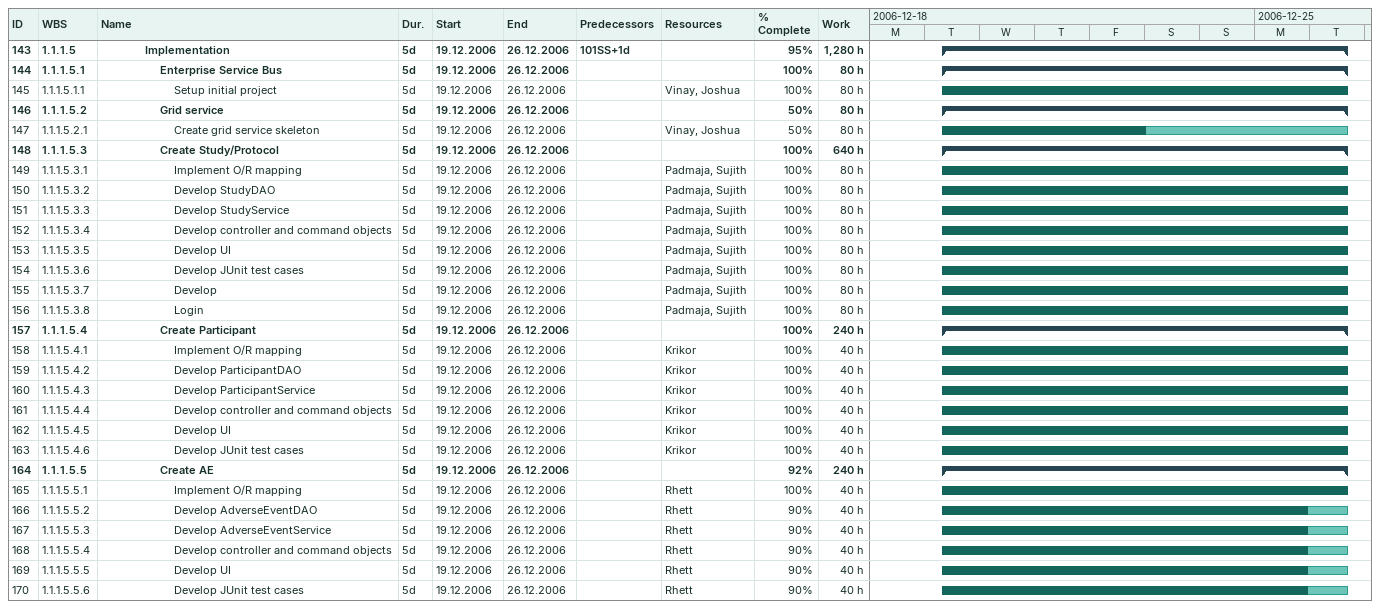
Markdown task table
| ID | WBS | Task | Duration | Start | Finish | Predecessors | Resources | % complete | Work (h) |
|---|---|---|---|---|---|---|---|---|---|
| 143 | 1.1.1.5 | **Implementation** | 5d | 2006-12-19 | 2006-12-26 | 101SS+1d |  | 95 | 1280 |
| 144 | 1.1.1.5.1 | **Enterprise Service Bus** | 5d | 2006-12-19 | 2006-12-26 |  |  | 100 | 80 |
| 145 | 1.1.1.5.1.1 | Setup initial project | 5d | 2006-12-19 | 2006-12-26 |  | Vinay, Joshua | 100 | 80 |
| 146 | 1.1.1.5.2 | **Grid service** | 5d | 2006-12-19 | 2006-12-26 |  |  | 50 | 80 |
| 147 | 1.1.1.5.2.1 | Create grid service skeleton | 5d | 2006-12-19 | 2006-12-26 |  | Vinay, Joshua | 50 | 80 |
| 148 | 1.1.1.5.3 | **Create Study/Protocol** | 5d | 2006-12-19 | 2006-12-26 |  |  | 100 | 640 |
| 149 | 1.1.1.5.3.1 | Implement O/R mapping | 5d | 2006-12-19 | 2006-12-26 |  | Padmaja, Sujith | 100 | 80 |
| 150 | 1.1.1.5.3.2 | Develop StudyDAO | 5d | 2006-12-19 | 2006-12-26 |  | Padmaja, Sujith | 100 | 80 |
| 151 | 1.1.1.5.3.3 | Develop StudyService | 5d | 2006-12-19 | 2006-12-26 |  | Padmaja, Sujith | 100 | 80 |
| 152 | 1.1.1.5.3.4 | Develop controller and command objects | 5d | 2006-12-19 | 2006-12-26 |  | Padmaja, Sujith | 100 | 80 |
| 153 | 1.1.1.5.3.5 | Develop UI | 5d | 2006-12-19 | 2006-12-26 |  | Padmaja, Sujith | 100 | 80 |
| 154 | 1.1.1.5.3.6 | Develop JUnit test cases | 5d | 2006-12-19 | 2006-12-26 |  | Padmaja, Sujith | 100 | 80 |
| 155 | 1.1.1.5.3.7 | Develop | 5d | 2006-12-19 | 2006-12-26 |  | Padmaja, Sujith | 100 | 80 |
| 156 | 1.1.1.5.3.8 | Login | 5d | 2006-12-19 | 2006-12-26 |  | Padmaja, Sujith | 100 | 80 |
| 157 | 1.1.1.5.4 | **Create Participant** | 5d | 2006-12-19 | 2006-12-26 |  |  | 100 | 240 |
| 158 | 1.1.1.5.4.1 | Implement O/R mapping | 5d | 2006-12-19 | 2006-12-26 |  | Krikor | 100 | 40 |
| 159 | 1.1.1.5.4.2 | Develop ParticipantDAO | 5d | 2006-12-19 | 2006-12-26 |  | Krikor | 100 | 40 |
| 160 | 1.1.1.5.4.3 | Develop ParticipantService | 5d | 2006-12-19 | 2006-12-26 |  | Krikor | 100 | 40 |
| 161 | 1.1.1.5.4.4 | Develop controller and command objects | 5d | 2006-12-19 | 2006-12-26 |  | Krikor | 100 | 40 |
| 162 | 1.1.1.5.4.5 | Develop UI | 5d | 2006-12-19 | 2006-12-26 |  | Krikor | 100 | 40 |
| 163 | 1.1.1.5.4.6 | Develop JUnit test cases | 5d | 2006-12-19 | 2006-12-26 |  | Krikor | 100 | 40 |
| 164 | 1.1.1.5.5 | **Create AE** | 5d | 2006-12-19 | 2006-12-26 |  |  | 92 | 240 |
| 165 | 1.1.1.5.5.1 | Implement O/R mapping | 5d | 2006-12-19 | 2006-12-26 |  | Rhett | 100 | 40 |
| 166 | 1.1.1.5.5.2 | Develop AdverseEventDAO | 5d | 2006-12-19 | 2006-12-26 |  | Rhett | 90 | 40 |
| 167 | 1.1.1.5.5.3 | Develop AdverseEventService | 5d | 2006-12-19 | 2006-12-26 |  | Rhett | 90 | 40 |
| 168 | 1.1.1.5.5.4 | Develop controller and command objects | 5d | 2006-12-19 | 2006-12-26 |  | Rhett | 90 | 40 |
| 169 | 1.1.1.5.5.5 | Develop UI | 5d | 2006-12-19 | 2006-12-26 |  | Rhett | 90 | 40 |
| 170 | 1.1.1.5.5.6 | Develop JUnit test cases | 5d | 2006-12-19 | 2006-12-26 |  | Rhett | 90 | 40 |
